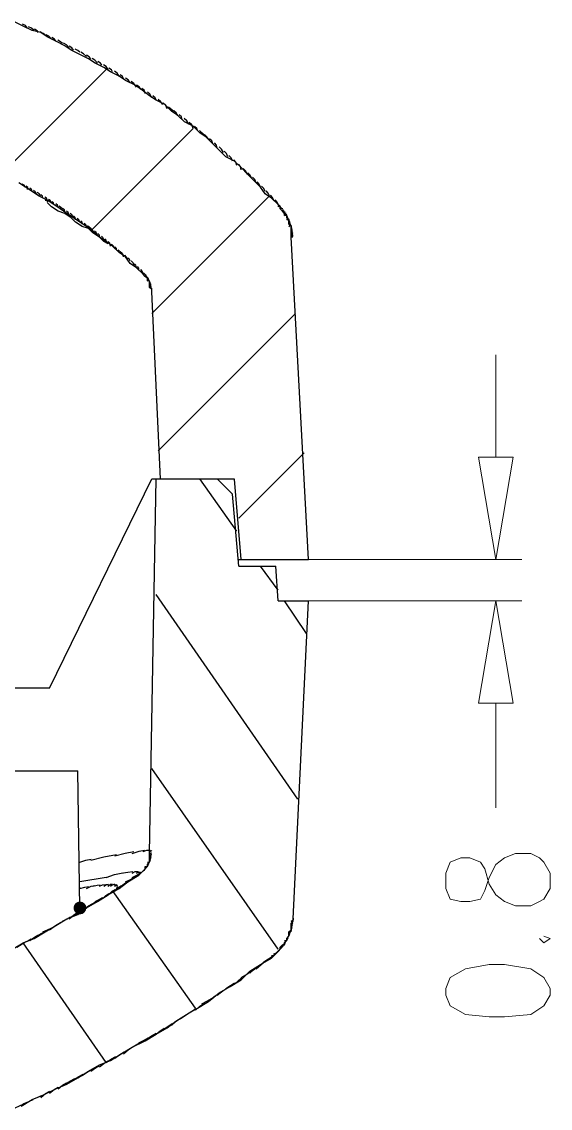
# Model space of a CAD drawing. Header units: millimetres. Extents: x 9 to 367, y 9 to 251.
# Drawn here: x 106.78 to 117.05, y 28.74 to 49.87 of the extents above; entities that cross this region are included whole.
import ezdxf

# ---------------------------------------------------------------- set-up
doc = ezdxf.new("R2010")
doc.units = ezdxf.units.MM
doc.layers.add('图层 1', color=7, linetype='Continuous')

msp = doc.modelspace()

# ---------------------------------------------------------------- hatches: boundary and pattern name
at = {"layer": '图层 1'}
h = msp.add_hatch(color=7, dxfattribs=at)
edge = h.paths.add_edge_path()
edge.add_arc((107.907631, 32.638824), 0.12506, 0, 360)

# ---------------------------------------------------------------- linework, layer by layer
at = {"layer": '图层 1', "color": 7, "lineweight": 25}
for points in [[(111.759929, 46.312772), (111.632929, 46.43942), (111.505929, 46.524439), (111.421263, 46.651439), (111.294263, 46.778086), (111.167263, 46.905439), (111.040263, 47.032439), (110.913263, 47.159086), (110.743929, 47.244106), (110.616929, 47.371106), (110.489929, 47.497753), (110.362929, 47.625106), (110.235929, 47.709773), (110.108929, 47.83642), (109.939596, 47.921439), (109.812596, 48.048439), (109.685596, 48.133106), (109.558596, 48.260106), (109.389263, 48.344773), (109.262263, 48.429439), (109.092929, 48.556086), (108.965929, 48.641106), (108.796596, 48.725773), (108.669596, 48.810439), (108.500263, 48.894753), (108.373263, 48.979772), (108.203929, 49.064439), (108.076929, 49.149106), (107.907596, 49.23342), (107.738263, 49.318439), (107.611263, 49.403106), (107.441929, 49.487773), (107.272596, 49.572086), (107.145596, 49.656753), (106.976263, 49.699439), (106.806929, 49.784106), (106.637596, 49.868773)], [(106.891667, 49.741667), (106.848363, 49.794142), (106.792889, 49.822806)], [(107.018631, 49.699298), (106.964568, 49.744454), (106.907859, 49.772676)], [(107.103369, 49.656929), (107.075235, 49.694148), (107.02223, 49.721841)], [(107.230333, 49.614526), (107.190955, 49.642836), (107.136494, 49.669559)], [(107.357263, 49.530141), (107.306198, 49.585483), (107.250371, 49.616219)], [(107.442035, 49.487773), (107.415974, 49.532443), (107.363719, 49.562561)], [(107.568965, 49.445404), (107.530424, 49.478697), (107.476537, 49.507493)], [(107.695929, 49.360631), (107.644733, 49.418531), (107.589038, 49.451295)], [(107.780667, 49.318263), (107.75315, 49.36311), (107.701292, 49.394463)], [(107.907631, 49.275894), (107.866533, 49.306895), (107.812734, 49.336572)], [(108.034737, 49.191474), (107.97966, 49.244303), (107.924318, 49.277552)], [(108.119333, 49.149106), (108.086834, 49.1865), (108.035019, 49.217545)], [(108.246263, 49.064369), (108.198946, 49.122268), (108.145016, 49.157149)], [(108.331035, 49.022), (108.305503, 49.062614), (108.254835, 49.095025)], [(108.457965, 48.937228), (108.416734, 48.996935), (108.364126, 49.03283)], [(108.542737, 48.894859), (108.522364, 48.935605), (108.472887, 48.968942)], [(108.669667, 48.810474), (108.632669, 48.868418), (108.581119, 48.904666)], [(108.754263, 48.768071), (108.737197, 48.805377), (108.688646, 48.838979)], [(108.881369, 48.683333), (108.846488, 48.73647), (108.795996, 48.772939)], [(109.008333, 48.598596), (108.955417, 48.66677), (108.9025, 48.705841)], [(109.093071, 48.556192), (109.058542, 48.601656), (109.008404, 48.637331)], [(109.177667, 48.471808), (109.161086, 48.530457), (109.113814, 48.568469)], [(109.304596, 48.387071), (109.268304, 48.45842), (109.218518, 48.498548)], [(109.389369, 48.344667), (109.369922, 48.390925), (109.322694, 48.427922)], [(109.516298, 48.259929), (109.476081, 48.317344), (109.42634, 48.356238)], [(109.601071, 48.175192), (109.576597, 48.243058), (109.529104, 48.284201)], [(109.728, 48.133141), (109.631692, 48.210752)], [(109.812596, 48.048404), (109.781111, 48.09766), (109.733221, 48.136598)], [(109.897333, 47.963667), (109.87965, 48.021302), (109.834186, 48.061739)], [(110.024298, 47.878894), (109.983023, 47.943893), (109.93434, 47.986139)], [(110.109035, 47.79451), (110.080593, 47.8663), (110.033894, 47.909515)], [(110.193631, 47.752141), (110.177448, 47.792975), (110.132954, 47.832222)], [(110.320561, 47.667369), (110.231308, 47.754152)], [(110.405333, 47.582631), (110.37473, 47.633784), (110.328781, 47.675412)], [(110.490071, 47.497859), (110.469698, 47.553157), (110.425512, 47.595226)], [(110.574631, 47.413474), (110.564004, 47.47208), (110.521362, 47.515074)], [(110.701596, 47.328737), (110.663099, 47.390165), (110.616929, 47.433865)], [(110.786333, 47.243965), (110.75595, 47.307641), (110.711544, 47.352268)], [(110.870929, 47.159228), (110.84844, 47.224315), (110.805313, 47.269294)], [(110.955667, 47.074808), (110.940144, 47.140557), (110.898164, 47.185933)], [(111.040263, 46.990071), (111.031267, 47.056172), (110.990521, 47.101901)], [(111.167369, 46.905333), (111.126799, 46.97117), (111.081996, 47.017164)], [(111.251965, 46.820561), (111.216555, 46.885516), (111.172942, 46.931686)], [(109.135298, 44.958141), (109.008298, 45.084788), (108.881298, 45.169808), (108.796631, 45.296808), (108.669631, 45.381122), (108.542631, 45.508474), (108.415631, 45.593141), (108.288631, 45.677808), (108.161631, 45.804455), (108.034631, 45.889474), (107.907631, 45.974141), (107.780631, 46.058455), (107.653631, 46.143122), (107.526631, 46.228141), (107.399631, 46.312808), (107.272631, 46.397122), (107.103298, 46.481788), (106.976298, 46.566808), (106.849298, 46.651474), (106.722298, 46.736141)], [(106.849298, 46.651404), (106.822972, 46.690562), (106.787915, 46.713846)], [(111.336702, 46.736176), (111.305525, 46.7995), (111.262971, 46.84589)], [(111.421263, 46.651404), (111.393834, 46.712743), (111.352118, 46.759001)], [(106.891667, 46.609035), (106.892196, 46.64912), (106.860975, 46.672535)], [(106.976404, 46.566667), (106.966438, 46.60728), (106.933718, 46.631225)], [(107.061, 46.524298), (107.040451, 46.564912), (107.006672, 46.588856)], [(107.145561, 46.481929), (107.114208, 46.522278), (107.078886, 46.546488)], [(107.187929, 46.439526), (107.182505, 46.478993), (107.150888, 46.503378)], [(111.506035, 46.566667), (111.481253, 46.625404), (111.440066, 46.671442)], [(111.590596, 46.481929), (111.568195, 46.537448), (111.527802, 46.583177)], [(111.675369, 46.397157), (111.654422, 46.448707), (111.614691, 46.494171)], [(107.272702, 46.397157), (107.255725, 46.435389), (107.222608, 46.459599)], [(107.230333, 46.397157), (107.258688, 46.392218), (107.282544, 46.367171)], [(108.161702, 45.762227), (108.077035, 45.846894), (107.950035, 45.889228), (107.823035, 45.974247), (107.738369, 46.058561), (107.611369, 46.143228), (107.484369, 46.185561), (107.357369, 46.270228), (107.272702, 46.355247)], [(107.357263, 46.355141), (107.328732, 46.391257), (107.294116, 46.415466)], [(107.399631, 46.312772), (107.395971, 46.346771), (107.365059, 46.370981)], [(107.484404, 46.270404), (107.468573, 46.301801), (107.436073, 46.32579)], [(107.568965, 46.228), (107.506523, 46.280211)], [(111.759929, 46.312772), (111.739777, 46.359912), (111.70031, 46.4052)], [(111.759929, 46.270404), (111.784933, 46.306564)], [(111.759929, 46.270404), (111.791283, 46.299861)], [(112.014, 45.677843), (112.014, 45.719824), (112.014, 45.762157), (112.014, 45.80449), (112.014, 45.846824), (112.014, 45.88951), (111.971667, 45.931843), (111.971667, 45.974176), (111.971667, 46.01651), (111.929333, 46.05849), (111.929333, 46.100824), (111.887, 46.100824), (111.887, 46.143157), (111.844667, 46.18549), (111.802333, 46.228176), (111.802333, 46.27051), (111.76, 46.312843)], [(111.802298, 46.270404), (111.802915, 46.292673)], [(111.802298, 46.270404), (111.809133, 46.28575)], [(111.802298, 46.270404), (111.815307, 46.278474)], [(111.802298, 46.228), (111.821304, 46.26588)], [(107.611333, 46.185631), (107.607232, 46.210767), (107.576408, 46.234315)], [(107.695929, 46.100894), (107.678643, 46.159367), (107.646541, 46.187678)], [(107.780667, 46.058526), (107.749931, 46.112721), (107.715756, 46.140723)], [(107.823035, 46.016474), (107.815627, 46.065907), (107.784935, 46.09338)], [(111.802298, 46.228), (111.827478, 46.258736)], [(111.802298, 46.228), (111.833342, 46.251239)], [(111.844667, 46.228), (111.844534, 46.243963)], [(111.844667, 46.228), (111.848194, 46.241053)], [(111.844667, 46.185631), (111.856, 46.223379)], [(111.844667, 46.185631), (111.861688, 46.215794)], [(111.844667, 46.185631), (111.867244, 46.207945)], [(111.844667, 46.185631), (111.872668, 46.200228)], [(111.844667, 46.185631), (111.878225, 46.192334)], [(111.887071, 46.143263), (111.888879, 46.178893)], [(111.887071, 46.143263), (111.894126, 46.171132)], [(111.887071, 46.143263), (111.899197, 46.162974)], [(111.887071, 46.143263), (111.904445, 46.154816)], [(111.887071, 46.100894), (111.909384, 46.141331), (111.910001, 46.151341)], [(111.887071, 46.100894), (111.914234, 46.132953)], [(111.887071, 46.100894), (111.919129, 46.124663)], [(111.929263, 46.100894), (111.926793, 46.122766)], [(111.929263, 46.100894), (111.932085, 46.112889)], [(111.929263, 46.058526), (111.938347, 46.094024)], [(111.929263, 46.058526), (111.942712, 46.085557)], [(111.929263, 46.058526), (111.947166, 46.07687)], [(111.929263, 46.058526), (111.951355, 46.068139)], [(111.929263, 46.016474), (111.955545, 46.054178)], [(107.907631, 45.974106), (107.886244, 46.018468), (107.854009, 46.045367)], [(107.95, 45.931737), (107.951279, 45.970896), (107.922131, 45.997354)], [(108.034737, 45.889369), (108.021243, 45.92253), (107.990287, 45.948283)], [(108.119333, 45.847), (108.05795, 45.898858)], [(108.161702, 45.762227), (108.155043, 45.819686), (108.125366, 45.849364)], [(111.929263, 46.016474), (111.95969, 46.04549)], [(111.929263, 46.016474), (111.963703, 46.036715)], [(111.971631, 46.016474), (111.971279, 46.033761)], [(111.971631, 45.974106), (111.976614, 46.013661), (111.975512, 46.023847)], [(111.971631, 45.974106), (111.980319, 46.00493)], [(111.971631, 45.974106), (111.98389, 45.995758)], [(111.971631, 45.974106), (111.987418, 45.986806)], [(111.971631, 45.931737), (111.990858, 45.972527), (111.992092, 45.98289)], [(111.971631, 45.931737), (111.994077, 45.963399)], [(111.971631, 45.931737), (111.997208, 45.954315)], [(111.971631, 45.931737), (112.000427, 45.945055)], [(111.971631, 45.889369), (111.992864, 45.915871), (112.003381, 45.930732), (112.006556, 45.940874)], [(111.971631, 45.889369), (112.00616, 45.921383)], [(112.014, 45.889369), (112.014309, 45.912255)], [(112.014, 45.889369), (112.016117, 45.909477)], [(112.014, 45.847), (112.019689, 45.888407), (112.019292, 45.898858)], [(112.014, 45.847), (112.022026, 45.879147)], [(112.014, 45.847), (112.024495, 45.869754)], [(112.014, 45.847), (112.026788, 45.860494)], [(112.014, 45.804596), (112.028817, 45.845827), (112.029875, 45.856102)], [(108.457965, 45.550702), (108.373298, 45.593035), (108.288631, 45.677702), (108.161631, 45.762369)], [(108.246263, 45.719859), (108.224302, 45.770527), (108.192288, 45.799234)], [(108.288667, 45.677843), (108.287741, 45.720706), (108.259033, 45.748751)], [(108.373404, 45.635474), (108.35603, 45.670664), (108.325426, 45.697916)], [(108.415596, 45.593071), (108.418903, 45.62019), (108.391254, 45.645987)], [(112.014, 45.804596), (112.030845, 45.836434)], [(112.014, 45.804596), (112.032874, 45.827042)], [(112.014, 45.804596), (112.034549, 45.817781)], [(112.014, 45.762227), (112.036401, 45.803062), (112.038694, 45.813733)], [(112.014, 45.762227), (112.038121, 45.793625)], [(112.014, 45.762227), (112.039665, 45.784232)], [(112.014, 45.762227), (112.041032, 45.774927)], [(112.014, 45.719859), (112.04231, 45.760208), (112.04575, 45.770659)], [(112.014, 45.719859), (112.043677, 45.750903)], [(112.014, 45.719859), (112.044648, 45.741246)], [(112.014, 45.719859), (112.045882, 45.731986)], [(112.014, 45.677843), (112.035558, 45.703127), (112.0465, 45.717398), (112.050689, 45.727585)], [(112.014, 45.677843), (112.047426, 45.707961)], [(112.014, 45.677843), (112.048043, 45.698569)], [(112.014, 45.677843), (112.048705, 45.689176)], [(112.352667, 39.412228), (112.014, 45.677914)], [(112.352667, 39.412228), (112.014, 45.677914)], [(108.500369, 45.508333), (108.486698, 45.564072), (108.456624, 45.594411)], [(108.584929, 45.465965), (108.553885, 45.512796), (108.521782, 45.542165)], [(108.627298, 45.423596), (108.6157, 45.461343), (108.586376, 45.489566)], [(108.712071, 45.381192), (108.650687, 45.436226)], [(108.754263, 45.296808), (108.743503, 45.351709), (108.714752, 45.382533)], [(108.839, 45.254439), (108.809455, 45.299066), (108.778322, 45.328875)], [(108.881369, 45.212071), (108.869727, 45.24607), (108.841152, 45.274512)], [(108.965965, 45.127298), (108.935053, 45.187535), (108.903876, 45.219726)], [(109.008333, 45.084929), (108.994707, 45.133921), (108.966, 45.164657)], [(109.050702, 45.042561), (109.053965, 45.079823), (109.028124, 45.108883)], [(109.135298, 44.958141), (109.118056, 45.020318), (109.089437, 45.053391)], [(109.304596, 44.61951), (109.304596, 44.66149), (109.262263, 44.703824), (109.262263, 44.746157), (109.262263, 44.78849), (109.262263, 44.831176), (109.219929, 44.831176), (109.219929, 44.87351), (109.177596, 44.915843), (109.135263, 44.958176)], [(109.135298, 44.958141), (109.150688, 44.990156)], [(109.135298, 44.958141), (109.154392, 44.986584)], [(109.135298, 44.958141), (109.158096, 44.98288)], [(109.135298, 44.958141), (109.161624, 44.979175)], [(109.135298, 44.958141), (109.165196, 44.97578)], [(109.135298, 44.958141), (109.1689, 44.971767)], [(109.135298, 44.958141), (109.172428, 44.968019)], [(109.177667, 44.958141), (109.191425, 44.953908)], [(109.177667, 44.915773), (109.191469, 44.947126)], [(109.177667, 44.915773), (109.194865, 44.943113)], [(109.177667, 44.915773), (109.197995, 44.938924)], [(109.177667, 44.915773), (109.201347, 44.934911)], [(109.177667, 44.915773), (109.204434, 44.930721)], [(109.177667, 44.915773), (109.207697, 44.9264)], [(109.177667, 44.915773), (109.210784, 44.922255)], [(109.177667, 44.915773), (109.21387, 44.918066)], [(109.220035, 44.873404), (109.225062, 44.904096)], [(109.220035, 44.873404), (109.227973, 44.899465)], [(109.220035, 44.873404), (109.230883, 44.894835)], [(109.220035, 44.873404), (109.233661, 44.890514)], [(109.220035, 44.873404), (109.236439, 44.885883)], [(109.220035, 44.873404), (109.239041, 44.881297)], [(109.220035, 44.873404), (109.241687, 44.876932)], [(109.220035, 44.873404), (109.244465, 44.872257)], [(109.220035, 44.831035), (109.24689, 44.862212)], [(109.220035, 44.831035), (109.249404, 44.857538)], [(109.220035, 44.831035), (109.251829, 44.852731)], [(109.220035, 44.831035), (109.254167, 44.848145)], [(109.220035, 44.831035), (109.25646, 44.843206)], [(109.262227, 44.788667), (109.270385, 44.818565)], [(109.262227, 44.788667), (109.272414, 44.813626)], [(109.262227, 44.788667), (109.274398, 44.808555)], [(109.262227, 44.788667), (109.27625, 44.803748)], [(109.262227, 44.788667), (109.278102, 44.798633)], [(109.262227, 44.788667), (109.279955, 44.79387)], [(109.262227, 44.788667), (109.281498, 44.788623)], [(109.262227, 44.746263), (109.283041, 44.778321)], [(109.262227, 44.746263), (109.284717, 44.773338)], [(109.262227, 44.746263), (109.28626, 44.768091)], [(109.262227, 44.746263), (109.28776, 44.763196)], [(109.262227, 44.746263), (109.289039, 44.757949)], [(109.262227, 44.746263), (109.290406, 44.752877)], [(109.262227, 44.746263), (109.291773, 44.747762)], [(109.262227, 44.703894), (109.282479, 44.726384), (109.293007, 44.737232)], [(109.262227, 44.703894), (109.294066, 44.732249)], [(109.262227, 44.703894), (109.295036, 44.727001)], [(109.262227, 44.703894), (109.296094, 44.72193)], [(109.262227, 44.703894), (109.29702, 44.716815)], [(109.262227, 44.703894), (109.297946, 44.711567)], [(109.262227, 44.703894), (109.298872, 44.706584)], [(109.262227, 44.703894), (109.29949, 44.701337)], [(109.304596, 44.661526), (109.305434, 44.691071)], [(109.304596, 44.661526), (109.306051, 44.685823)], [(109.304596, 44.661526), (109.306669, 44.68062)], [(109.304596, 44.661526), (109.307242, 44.675504)], [(109.473929, 40.978737), (109.304596, 44.619404)], [(109.473929, 40.978737), (109.304596, 44.619404)], [(107.315071, 36.914526), (109.304737, 40.978878)], [(109.262227, 33.697157), (109.389227, 40.978843)], [(109.262227, 33.697157), (109.389227, 40.978843)], [(109.304596, 40.978737), (110.913263, 40.978737)], [(109.389369, 40.978737), (110.574702, 40.978737)], [(109.473929, 40.978737), (110.913263, 40.978737)], [(110.574631, 40.978737), (110.870965, 40.682404)], [(110.574631, 40.978737), (110.870965, 40.682404)], [(111.040263, 39.412228), (110.913263, 40.978561)], [(111.040263, 39.412228), (110.913263, 40.978561)], [(110.998035, 39.285474), (110.871035, 40.682474)], [(110.998035, 39.285474), (110.871035, 40.682474)], [(110.998035, 39.412228), (112.352702, 39.412228)], [(111.040263, 39.412228), (112.352596, 39.412228)], [(110.998035, 39.285474), (111.717702, 39.285474)], [(110.998035, 39.285474), (111.717702, 39.285474)], [(111.759929, 38.608141), (111.717596, 39.285474)], [(111.759929, 38.608141), (111.717596, 39.285474)], [(111.759929, 38.608141), (112.352596, 38.608141)], [(111.759929, 38.608141), (112.352596, 38.608141)], [(112.056369, 32.427298), (112.352702, 38.608317)], [(112.056369, 32.427298), (112.352702, 38.608317)], [(107.315071, 36.914526), (100.626404, 36.914526)], [(98.890596, 35.306035), (107.865263, 35.306035)], [(107.907631, 32.638824), (107.865298, 35.306176)], [(107.907631, 33.528), (108.02127, 33.567114), (108.12459, 33.589031)], [(108.119333, 33.570404), (108.372319, 33.632581), (108.621336, 33.680471)], [(108.584929, 33.655141), (108.784205, 33.707044), (108.956757, 33.735927)], [(108.923596, 33.697157), (109.058225, 33.744561), (109.164543, 33.762068)], [(109.050702, 33.274106), (109.093035, 33.316439), (109.135369, 33.35842), (109.177702, 33.400753), (109.177702, 33.443086), (109.220035, 33.443086), (109.220035, 33.485772), (109.262369, 33.528106), (109.262369, 33.570439), (109.262369, 33.612773), (109.262369, 33.655106), (109.262369, 33.697086)], [(109.135298, 33.739526), (109.21044, 33.763911), (109.271823, 33.762103)], [(109.262227, 33.739526), (109.291817, 33.753637), (109.30315, 33.743406)], [(109.262227, 33.697157), (109.297461, 33.716427)], [(109.262227, 33.697157), (109.297417, 33.710122)], [(109.262227, 33.697157), (109.297108, 33.703772)], [(109.262227, 33.655141), (109.284921, 33.678821), (109.296667, 33.691918)], [(109.262227, 33.655141), (109.296094, 33.685656)], [(109.262227, 33.655141), (109.295609, 33.679218)], [(109.262227, 33.655141), (109.294859, 33.673)], [(109.262227, 33.655141), (109.294198, 33.666254)], [(109.262227, 33.655141), (109.293316, 33.660036)], [(109.262227, 33.612773), (109.29239, 33.648271)], [(109.262227, 33.612773), (109.291332, 33.641788)], [(109.262227, 33.612773), (109.290097, 33.635306)], [(109.262227, 33.612773), (109.288862, 33.629133)], [(109.262227, 33.612773), (109.287628, 33.622342)], [(109.262227, 33.570404), (109.286084, 33.610841)], [(109.262227, 33.570404), (109.284541, 33.604359)], [(109.262227, 33.570404), (109.282733, 33.598053)], [(109.262227, 33.570404), (109.281145, 33.591394)], [(109.135298, 33.358526), (109.16007, 33.38295), (109.173398, 33.396229)], [(109.135298, 33.358526), (109.168812, 33.39129)], [(109.135298, 33.358526), (109.16449, 33.386483)], [(109.135298, 33.358526), (109.15986, 33.381544)], [(109.135298, 33.358526), (109.15523, 33.377046)], [(109.177667, 33.443263), (109.214973, 33.454463)], [(109.177667, 33.443263), (109.211269, 33.449172)], [(109.177667, 33.400894), (109.207432, 33.438024)], [(109.177667, 33.400894), (109.203552, 33.4326)], [(109.177667, 33.400894), (109.199539, 33.427353)], [(109.177667, 33.400894), (109.195526, 33.421973)], [(109.177667, 33.400894), (109.191249, 33.416857)], [(109.177667, 33.400894), (109.190719, 33.415711)], [(109.220035, 33.528), (109.258179, 33.535849)], [(109.220035, 33.485631), (109.243263, 33.510734), (109.255578, 33.524525)], [(109.220035, 33.485631), (109.2528, 33.51844)], [(109.220035, 33.485631), (109.249889, 33.512443)], [(109.220035, 33.485631), (109.246935, 33.506269)], [(109.220035, 33.485631), (109.244024, 33.500404)], [(109.220035, 33.485631), (109.240805, 33.49423)], [(109.220035, 33.443263), (109.237586, 33.483215)], [(109.220035, 33.443263), (109.23419, 33.477174)], [(109.220035, 33.443263), (109.230927, 33.471617)], [(109.220035, 33.443263), (109.2274, 33.465752)], [(109.220035, 33.443263), (109.224004, 33.460284)], [(109.262227, 33.570404), (109.279337, 33.585221)], [(109.262227, 33.570404), (109.277176, 33.578738)], [(109.262227, 33.528), (109.275192, 33.567202)], [(109.262227, 33.528), (109.273031, 33.560852)], [(109.262227, 33.528), (109.270738, 33.554547)], [(109.262227, 33.528), (109.268401, 33.548505)], [(109.262227, 33.528), (109.267872, 33.547403)], [(106.595369, 31.834596), (106.807035, 31.961596), (107.018702, 32.046263), (107.230369, 32.173263), (107.442035, 32.300263), (107.653702, 32.427263), (107.865369, 32.511929), (108.034702, 32.638929), (108.246369, 32.765929), (108.458035, 32.892929), (108.669702, 33.019929), (108.839035, 33.146929), (109.050702, 33.274282)], [(108.415596, 33.231737), (107.907596, 33.147071)], [(108.415596, 33.231737), (108.579991, 33.288093), (108.740152, 33.319579)], [(108.712071, 33.316474), (108.836998, 33.33429), (108.937848, 33.347872)], [(108.796631, 33.147), (108.89391, 33.194713), (108.959968, 33.235547)], [(108.923596, 33.316474), (108.984583, 33.34893), (109.042129, 33.350694)], [(108.923596, 33.231737), (109.015892, 33.275173), (109.080935, 33.315698)], [(109.008333, 33.316474), (109.059266, 33.341742), (109.075008, 33.333408)], [(109.050702, 33.316474), (109.090434, 33.325117)], [(109.050702, 33.316474), (109.085318, 33.321634)], [(109.050702, 33.274106), (109.080071, 33.312647)], [(109.093071, 33.316474), (109.117644, 33.340634), (109.130906, 33.353648)], [(109.093071, 33.316474), (109.126011, 33.349327)], [(109.093071, 33.316474), (109.121072, 33.345182)], [(109.093071, 33.316474), (109.116133, 33.34086)], [(109.093071, 33.316474), (109.11115, 33.336803)], [(109.093071, 33.316474), (109.105947, 33.333099)], [(109.093071, 33.316474), (109.104359, 33.332702)], [(109.135298, 33.358526), (109.1506, 33.372284)], [(109.135298, 33.358526), (109.149762, 33.371226)], [(107.907631, 33.019859), (108.000368, 33.042216), (108.072731, 33.054784)], [(107.907631, 33.019859), (107.929989, 33.030575)], [(108.034737, 33.019859), (108.129193, 33.059546), (108.195604, 33.072776)], [(108.161702, 33.062228), (108.245354, 33.078808), (108.303871, 33.086922)], [(108.288667, 33.062228), (108.348507, 33.089347), (108.396969, 33.097153)], [(108.373404, 33.062228), (108.426056, 33.095345), (108.461246, 33.101739)], [(108.457965, 33.062228), (108.504531, 33.098652), (108.538398, 33.103855)], [(108.457965, 33.062228), (108.467798, 33.097285)], [(108.457965, 32.893071), (108.53121, 32.955997), (108.594137, 32.998551)], [(108.500369, 33.062228), (108.534357, 33.085886), (108.557695, 33.097505), (108.57389, 33.100923), (108.586446, 33.099975)], [(108.584929, 33.062228), (108.602524, 33.092655), (108.618796, 33.091861)], [(108.584929, 33.062228), (108.624573, 33.082821), (108.636435, 33.078808)], [(108.584929, 32.977843), (108.654294, 33.035081), (108.716516, 33.076974)], [(108.627298, 33.062228), (108.637132, 33.072458)], [(108.627298, 33.062228), (108.637837, 33.064609)], [(108.627298, 33.019859), (108.637176, 33.055489)], [(108.627298, 33.019859), (108.635147, 33.049757)], [(108.627298, 33.019859), (108.629988, 33.040761)], [(108.712071, 33.062228), (108.776938, 33.114439), (108.838365, 33.156066)], [(108.076965, 32.681192), (108.159559, 32.727759), (108.224426, 32.766917)], [(108.203894, 32.765965), (108.28371, 32.805035), (108.34818, 32.843576)], [(108.331035, 32.808333), (108.40772, 32.877522), (108.471441, 32.920517)], [(107.695929, 32.427298), (107.784168, 32.499221), (107.850446, 32.541245)], [(107.823035, 32.512071), (107.909598, 32.574777), (107.975788, 32.615787)], [(107.95, 32.596808), (108.034667, 32.651091), (108.100283, 32.691352)], [(107.315071, 32.215772), (107.405558, 32.280948), (107.472762, 32.321253)], [(107.442035, 32.300192), (107.53217, 32.354785), (107.599021, 32.394031)], [(107.568965, 32.384929), (107.658306, 32.429468), (107.724892, 32.467127)], [(111.632965, 31.665263), (111.675298, 31.707596), (111.717631, 31.749929), (111.759965, 31.792263), (111.802298, 31.834596), (111.802298, 31.877282), (111.844631, 31.919616), (111.886965, 31.919616), (111.886965, 31.961596), (111.929298, 32.003929), (111.929298, 32.046263), (111.971631, 32.088596), (111.971631, 32.130929), (111.971631, 32.173263), (112.013965, 32.215949), (112.013965, 32.258282), (112.013965, 32.300263), (112.013965, 32.342596), (112.056298, 32.384929), (112.056298, 32.427263)], [(112.014, 32.384929), (112.05113, 32.407243)], [(112.014, 32.384929), (112.049895, 32.395513)], [(112.014, 32.342561), (112.048396, 32.378456), (112.054217, 32.38948)], [(112.014, 32.342561), (112.046852, 32.366726)], [(112.014, 32.342561), (112.045309, 32.354996)], [(112.014, 32.300192), (112.043148, 32.337807), (112.048219, 32.349228)], [(112.014, 32.300192), (112.041032, 32.325901)], [(112.056369, 32.427298), (112.059059, 32.447891)], [(112.056369, 32.427298), (112.059191, 32.443173)], [(112.056369, 32.384929), (112.057515, 32.419149), (112.058133, 32.430085)], [(107.061, 32.088667), (107.151223, 32.140172), (107.218692, 32.177919)], [(107.187929, 32.173404), (107.278593, 32.212915), (107.345974, 32.249251)], [(111.971631, 32.173404), (112.009555, 32.204316), (112.016787, 32.214326)], [(111.971631, 32.173404), (112.005851, 32.192718)], [(111.971631, 32.173404), (112.002014, 32.181033)], [(111.971631, 32.131035), (111.997869, 32.164285), (112.003734, 32.17478)], [(111.971631, 32.131035), (111.993548, 32.152819)], [(111.971631, 32.131035), (111.989094, 32.141266)], [(111.971631, 32.088667), (111.984464, 32.124518), (111.988565, 32.135233)], [(111.971631, 32.088667), (111.979833, 32.113273)], [(111.971631, 32.088667), (111.977981, 32.109481)], [(112.014, 32.300192), (112.039003, 32.314171)], [(112.014, 32.258141), (112.036534, 32.297123), (112.040811, 32.308588)], [(112.014, 32.258141), (112.0338, 32.285349)], [(112.014, 32.258141), (112.031198, 32.273619)], [(112.014, 32.215772), (112.028243, 32.256562), (112.031639, 32.267984)], [(112.014, 32.215772), (112.025201, 32.244833)], [(112.014, 32.215772), (112.021937, 32.233103)], [(112.014, 32.173404), (112.018586, 32.216046), (112.021056, 32.227732)], [(106.679965, 31.877141), (106.76688, 31.930719), (106.834481, 31.968158)], [(106.806929, 31.961526), (106.895344, 32.001566), (106.962857, 32.037373)], [(106.934035, 32.003894), (107.023376, 32.068012), (107.091021, 32.107258)], [(111.844667, 31.91951), (111.880959, 31.941117)], [(111.844667, 31.91951), (111.874035, 31.931195)], [(111.844667, 31.877141), (111.866803, 31.915991), (111.873594, 31.92653)], [(111.844667, 31.877141), (111.859572, 31.906069)], [(111.887071, 32.003894), (111.925479, 32.014257)], [(111.887071, 31.961526), (111.919306, 31.998435), (111.926934, 32.009151)], [(111.887071, 31.961526), (111.913, 31.987896)], [(111.887071, 31.961526), (111.906517, 31.977356)], [(111.887071, 31.91951), (111.900035, 31.961755), (111.905062, 31.972779)], [(111.887071, 31.91951), (111.893244, 31.951436)], [(111.929263, 32.046263), (111.964541, 32.085377), (111.972302, 32.09671)], [(111.929263, 32.046263), (111.959249, 32.07422)], [(111.929263, 32.046263), (111.954001, 32.06324)], [(111.929263, 32.003894), (111.948357, 32.046933), (111.953957, 32.058222)], [(111.929263, 32.003894), (111.942624, 32.035997)], [(111.929263, 32.003894), (111.936803, 32.025193)], [(111.463667, 31.58049), (111.573381, 31.647606), (111.651344, 31.702551)], [(111.632965, 31.707631), (111.673137, 31.721434), (111.683412, 31.727034)], [(111.632965, 31.707631), (111.663877, 31.714158)], [(111.632965, 31.665263), (111.654352, 31.701863)], [(111.675369, 31.75), (111.715056, 31.757056), (111.72511, 31.761994)], [(111.675369, 31.707631), (111.705972, 31.743835)], [(111.675369, 31.707631), (111.69702, 31.736295)], [(111.675369, 31.707631), (111.68776, 31.72871)], [(111.717737, 31.75), (111.741941, 31.775428), (111.755529, 31.789643)], [(111.717737, 31.75), (111.746885, 31.781309)], [(111.717737, 31.75), (111.73811, 31.772975)], [(111.717737, 31.75), (111.729335, 31.764949)], [(111.759929, 31.792369), (111.794325, 31.829763)], [(111.759929, 31.792369), (111.7863, 31.820767)], [(111.759929, 31.792369), (111.777965, 31.811992)], [(111.759929, 31.792369), (111.774746, 31.809302)], [(111.802298, 31.877141), (111.839252, 31.886622)], [(111.802298, 31.834737), (111.831711, 31.871823)], [(111.802298, 31.834737), (111.823862, 31.86243)], [(111.802298, 31.834737), (111.815968, 31.853126)], [(111.802298, 31.834737), (111.812529, 31.849907)], [(111.844667, 31.877141), (111.852163, 31.896323)], [(106.764596, 28.786667), (106.976263, 28.913667), (107.187929, 28.998333), (107.441929, 29.125333), (107.653596, 29.21), (107.865263, 29.337), (108.076929, 29.464), (108.288596, 29.591), (108.500263, 29.675667), (108.711929, 29.803019), (108.923596, 29.929667), (109.177596, 30.056667), (109.389263, 30.183667), (109.600929, 30.310667), (109.770263, 30.437667), (109.981929, 30.564667), (110.193596, 30.691667), (110.405263, 30.818667), (110.616929, 30.988), (110.828596, 31.115), (111.040263, 31.242), (111.209596, 31.411333), (111.421263, 31.538333), (111.632929, 31.665333)], [(111.209737, 31.368965), (111.285408, 31.437404), (111.358962, 31.492084)], [(111.336702, 31.453737), (111.429527, 31.539595), (111.505682, 31.596612)], [(110.913298, 31.157439), (110.98941, 31.230376), (111.063934, 31.284792)], [(111.040263, 31.284228), (111.135116, 31.336218), (111.211713, 31.387944)], [(110.574631, 30.945561), (110.636213, 30.990689), (110.686021, 31.026126), (110.728024, 31.055148), (110.76619, 31.081028)], [(110.743965, 31.072702), (110.838024, 31.130646), (110.915415, 31.182769)], [(110.278369, 30.776404), (110.385525, 30.830291), (110.465694, 30.880473)], [(110.447702, 30.861176), (110.53863, 30.927807), (110.61633, 30.980415)], [(109.981929, 30.564526), (110.082647, 30.632082), (110.162199, 30.683764)], [(110.151404, 30.649298), (110.236953, 30.728144), (110.314034, 30.78159)], [(109.685631, 30.353), (109.777486, 30.437226), (109.856376, 30.490231)], [(109.854965, 30.480141), (110.009481, 30.58668)], [(109.389369, 30.183526), (109.470199, 30.250509), (109.548119, 30.300295)], [(109.516298, 30.268263), (109.621338, 30.343581), (109.702565, 30.394557)], [(108.923596, 29.929596), (109.080935, 30.022377)], [(109.050702, 30.014369), (109.155256, 30.067065), (109.237321, 30.114205)], [(109.220035, 30.099106), (109.312948, 30.158505), (109.392896, 30.207056)], [(108.584929, 29.718071), (108.684501, 29.792815), (108.76661, 29.841896)], [(108.754263, 29.802843), (108.843868, 29.881512), (108.923949, 29.931607)], [(108.119333, 29.463824), (108.209115, 29.53094), (108.290431, 29.577418)], [(108.288667, 29.548596), (108.369894, 29.617344), (108.449533, 29.66466)], [(108.415596, 29.633333), (108.524737, 29.704771), (108.608213, 29.752925)], [(107.780667, 29.294667), (107.88628, 29.360592), (107.970461, 29.406144)], [(107.95, 29.379439), (108.047984, 29.445409), (108.130622, 29.49127)], [(107.315071, 29.040773), (107.403926, 29.111593), (107.486168, 29.156484)], [(107.484404, 29.125192), (107.56691, 29.193763), (107.648093, 29.238787)], [(107.611333, 29.209929), (107.72409, 29.276737), (107.809594, 29.322113)], [(106.976404, 28.913667), (107.076416, 28.954898), (107.160554, 28.994806)], [(107.145561, 28.956035), (107.240326, 29.030339), (107.323714, 29.075274)], [(106.637596, 28.74451), (106.747398, 28.796633), (106.833388, 28.837643)], [(106.806929, 28.828894), (106.912101, 28.875461), (106.997429, 28.915677)]]:
    msp.add_lwpolyline(points, dxfattribs=at)
at = {"layer": '图层 1', "color": 2, "lineweight": 25}
for points in [[(106.383702, 46.905333), (108.415702, 48.937333)], [(108.119333, 45.804596), (110.109, 47.794616)], [(109.304596, 44.196106), (111.590596, 46.481753)], [(109.431737, 41.528894), (112.098737, 44.196247)], [(110.998035, 40.216667), (112.268035, 41.486667)], [(110.955667, 39.962773), (110.236, 40.978772)], [(111.759929, 38.819667), (111.421263, 39.285333)], [(112.140965, 34.75549), (109.389298, 38.734824)], [(112.310298, 37.972859), (111.886965, 38.608212)], [(111.759929, 31.834737), (109.304596, 35.348404)], [(110.151404, 30.691667), (108.542737, 32.977667)], [(108.415596, 29.633333), (106.806929, 31.961667)]]:
    msp.add_lwpolyline(points, dxfattribs=at)
at = {"layer": '图层 1', "color": 3, "lineweight": 5}
for points in [[(115.993263, 41.402141), (115.993263, 43.391808)], [(115.993263, 39.412228), (115.654596, 41.402247)], [(116.331929, 41.402141), (115.654596, 41.402141)], [(116.331929, 41.402141), (115.993263, 39.412122)], [(112.352667, 39.412228), (116.501333, 39.412228)], [(112.352667, 38.608141), (116.501333, 38.608141)], [(115.654596, 36.618263), (115.993263, 38.608282)], [(115.993263, 38.608141), (116.331929, 36.618122)], [(115.654596, 36.618263), (116.331929, 36.618263)], [(115.993263, 36.618263), (115.993263, 34.586263)]]:
    msp.add_lwpolyline(points, dxfattribs=at)
at = {"layer": '图层 1', "color": 7, "lineweight": 5}
for points in [[(115.019667, 33.019859), (115.104333, 32.808192), (115.316, 32.765859), (115.485333, 32.765859), (115.697, 32.808192), (115.781667, 32.977878), (115.866333, 33.231878), (115.993333, 33.485526), (116.162667, 33.612878), (116.374333, 33.697192), (116.670667, 33.697192), (116.84, 33.612878), (116.924667, 33.527859), (117.051667, 33.316545), (117.051667, 33.019859), (116.924667, 32.808192), (116.84, 32.765859), (116.670667, 32.681192), (116.374333, 32.681192), (116.162667, 32.765859), (115.993333, 32.893212), (115.866333, 33.104526), (115.781667, 33.400859), (115.697, 33.527859), (115.485333, 33.612878), (115.316, 33.612878), (115.104333, 33.527859), (115.019667, 33.316545)], [(115.019667, 30.945561), (115.104333, 30.733894), (115.400667, 30.564561), (115.866333, 30.522227), (116.162667, 30.522227), (116.670667, 30.564561), (116.924667, 30.733894), (117.051667, 30.945561), (117.051667, 31.072561), (116.924667, 31.284228), (116.670667, 31.453561), (116.162667, 31.53858), (115.866333, 31.53858), (115.400667, 31.453561), (115.104333, 31.284228), (115.019667, 31.072561)]]:
    msp.add_lwpolyline(points, close=True, dxfattribs=at)
msp.add_lwpolyline([(116.840071, 32.046263), (116.924737, 31.961596), (117.051737, 32.046263), (116.924737, 32.088596)], dxfattribs=at)

doc.saveas('drawing.dxf')
